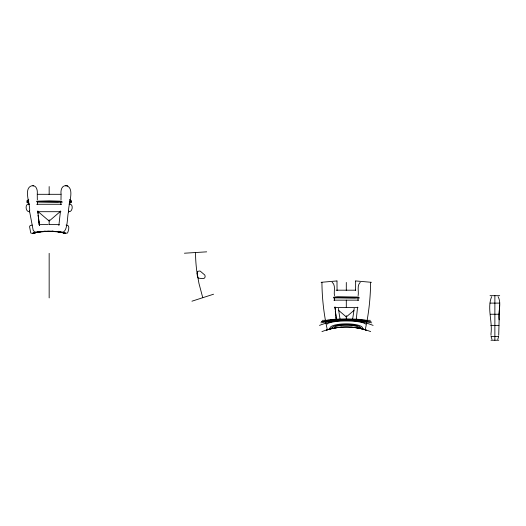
<?xml version="1.0" encoding="UTF-8"?>
<svg xmlns="http://www.w3.org/2000/svg" width="526" height="526" viewBox="0 0 526 526"><rect width="100%" height="100%" fill="white"/><g stroke="black" fill="none" stroke-linecap="round" stroke-linejoin="round"><path stroke-width="0.79" d="M49.155 224.648L49.161 219.783M49.161 194.659L49.161 186.559M346.299 300.162L346.299 307.526M61.062 195.133L60.99 199.801M499.141 319.821C497.668 312.536 501.988 303.528 498.096 296.71M61.075 194.055C60.444 190.353 61.884 184.725 66.782 185.777C75.468 188.933 67.453 205.916 68.696 211.978M358.127 295.678C358.982 291.509 356.674 285.657 360.218 282.35M498.72 335.358L499.536 304.962M60.832 204.509L60.917 202.201M357.976 300.385L358.061 298.078M357.588 307.138L356.03 321.419M60.47 210.959L58.873 225.503M68.821 211.071C66.624 214.562 69.037 237.496 58.754 231.249M498.641 336.725L497.734 339.415M29.311 204.108L26.872 202.03L27.299 201.649L28.568 202.03M491.646 296.71C486.866 307.861 492.678 321.951 490.982 333.747L491.021 335.358M60.477 211.386L49.161 221.051L37.839 211.386M69.005 204.108L71.444 202.03L71.017 201.649L69.748 202.03M353.965 310.386L346.299 316.928L338.632 310.386M28.772 199.545L26.872 200.833L27.299 201.202L28.568 200.833M36.241 232.275L35.518 232.597L48.228 231.138L59.984 232.045L57.038 231.618M39.016 231.742L37.721 232.183M326.475 330.302L332.202 327.678M319.486 325.39C336.561 318.69 356.036 318.69 373.112 325.39M191.944 301.201L213.576 294.205M38.063 232.117L38.582 231.953M327.665 329.664C339.757 326.133 352.847 326.133 364.939 329.664M37.852 232.157L32.185 233.38L30.764 232.992L29.561 226.621L30.219 225.503L32.218 225.069M34.999 232.729L35.636 232.571L33.059 233.176L36.873 232.328L32.882 233.222L35.544 232.591M35.452 232.624L33.302 233.11L37.445 232.229M33.611 233.031L35.722 232.564M33.993 232.939L36.051 232.492M34.433 232.834L36.432 232.413M34.94 232.722L36.873 232.328L35.505 232.597M320.88 322.859L324.055 322.26A129.37 129.37 0 0 1 346.299 320.314A129.37 129.37 0 0 1 368.542 322.267L371.724 322.859M36.136 232.466L37.905 232.137M39.805 231.821L36.813 232.328L40.522 231.716L40.035 231.782M37.55 232.183L39.128 231.927M38.332 232.045L40.522 231.716M37.379 232.242L34.538 231.907L33.158 230.125L29.476 210.913L29.62 211.965M39.167 231.913L41.278 231.618M62.37 232.295L62.896 232.229M42.06 231.525L40.949 231.657L44.598 231.295L41.896 231.539L43.73 231.361L42.876 231.44M321.136 282.311L336.87 280.95M37.247 194.048C37.734 190.491 36.649 184.955 31.862 185.75C22.73 188.203 30.843 205.39 29.555 211.478M69.287 204.298L69.721 204.272M184.429 253.21L206.672 251.842M45.953 231.21L43.882 231.348L52.357 231.21M36.774 201.202L49.161 200.833L61.542 201.202M61.542 201.649L57.682 202.03L36.774 201.649M333.918 297.078L337.771 296.71L358.679 297.078M358.679 297.525L354.826 297.907L333.918 297.525M38.983 224.668L48.063 224.444M65.586 185.757L66.782 185.777M37.149 194.311L61.325 194.311M26.872 202.03L28.884 202.03M37.109 202.03L62.515 202.03M69.432 202.03L71.444 202.03M29.515 204.272C24.768 202.701 25.268 211.952 29.232 211.649M36.702 204.272L61.614 204.272M69.379 204.272C73.601 203.378 72.805 212.044 69.084 211.649M37.412 211.695L60.904 211.695M36.176 232.301L36.61 232.301M336.081 290.188L355.78 290.188M490.041 295.678L499.7 295.678M333.32 297.907L359.652 297.907M333.846 300.149L358.752 300.149M490.1 303.108L499.641 303.108M334.549 307.572L358.048 307.572M490.442 314.246L499.299 314.246M322.267 320.321L370.337 320.321M490.778 325.39L498.97 325.39M491.093 336.535L498.648 336.535M490.975 340.25L498.766 340.25M49.155 224.444L59.333 224.668M28.595 204.272L29.029 204.298M66.098 225.069C70.484 224.78 68.492 230.69 67.552 232.992C64.803 234.201 61.483 231.585 58.511 231.821L60.766 232.19L58.511 231.821M355.734 280.95L371.461 282.311M55.434 231.44L51.923 231.19L57.367 231.657L56.256 231.525M32.809 185.763L33.644 185.862M59.984 232.045L57.794 231.716L58.281 231.782M57.794 231.716L65.54 233.248M60.766 232.19L59.826 232.032L63.317 232.729M60.497 232.163L62.811 232.597L62.075 232.275M60.411 232.137L62.18 232.466M60.957 232.236L65.014 233.11L61.443 232.328L63.376 232.722M61.884 232.42L63.883 232.834M62.265 232.499L64.323 232.939M62.594 232.564L64.705 233.031M62.864 232.624L65.257 233.176M63.074 232.67L65.434 233.222M67.769 185.961L67.157 185.81M69.748 200.833L71.017 201.202L71.444 200.833L69.55 199.545M359.442 327.244L366.122 330.302M59.306 231.749L59.747 231.959M332.116 282.192C336.061 285.289 333.583 291.489 334.477 295.671M492.007 339.415L491.1 336.725M202.76 297.703L198.96 283.422L196.928 272.106A141.198 141.198 0 0 1 195.54 252.526M335.759 315.245L335.325 311.076L336.594 321.412M38.878 221.564L39.45 225.529L38.188 215.193L39.43 225.496M336.022 317.441L336.568 321.373L334.983 306.829M38.036 213.424L37.839 210.952L38.365 217.251M335.062 307.848L335.174 309.281M334.543 298.071L334.628 300.379M37.399 202.194L37.484 204.502M37.333 199.795L37.261 195.126M494.874 295.678L494.874 340.25M346.299 282.436L346.299 290.543M346.299 315.659L346.299 320.525M49.161 253.335L49.161 297.907M340.263 320.308A146.774 103.819 -90 0 1 338.468 308.328M337.113 290.497A146.774 103.819 -90 0 1 337.028 280.95M327.29 329.651A162.573 114.247 89.8 0 1 321.925 282.304M355.622 280.95A146.774 103.859 90 0 1 355.53 290.497M354.182 308.341A146.774 103.859 90 0 1 352.381 320.321M370.613 282.304A162.573 114.168 -89.8 0 1 365.254 329.631M326.475 330.026A130.409 92.129 90 0 1 341.755 327.152M350.849 327.152A130.455 92.142 90 0 1 366.122 330.026M321.932 331.617A66.776 66.776 0 0 1 370.672 331.617M324.66 321.287A242.466 242.466 0 0 0 321.57 321.583A242.545 242.545 0 0 1 346.299 320.321M340.118 320.4A242.466 242.466 0 0 1 371.08 321.59M332.958 320.551A13.367 0.782 0 0 1 346.174 319.723A13.367 0.782 0 0 1 359.652 320.538M326.429 320.512A20.041 1.762 0 0 1 346.299 318.98A20.041 1.762 0 0 1 366.168 320.512M334.72 328.073A11.914 2.222 0 0 1 346.299 325.324A11.914 2.222 0 0 1 357.877 328.073M329.644 320.531A16.7 1.276 0 0 1 346.069 319.348A16.7 1.276 0 0 1 362.92 320.498M327.133 324.161A19.278 3.557 0 0 1 346.299 320.978A19.278 3.557 0 0 1 365.471 324.161M330.492 329.098A16.293 4.241 0 0 1 346.299 323.832A16.293 4.241 0 0 1 362.105 329.098M332.603 328.586A14.103 3.235 0 0 1 346.299 324.568A14.103 3.235 0 0 1 359.994 328.586M197.158 273.402L197.151 273.888A13.209 13.209 0 0 0 197.27 275.42L197.986 277.656A1.591 1.591 0 0 0 198.591 278.142C200.498 278.201 204.522 279.694 205.087 277.077A5.536 5.536 0 0 0 205.094 276.328L204.949 275.453A1.88 1.88 0 0 0 204.693 274.953L200.314 271.206A1.295 1.295 0 0 0 199.972 271.094L199.571 271.054A13.998 13.998 0 0 0 199.183 271.048L197.618 271.455L197.158 273.402"/></g></svg>
